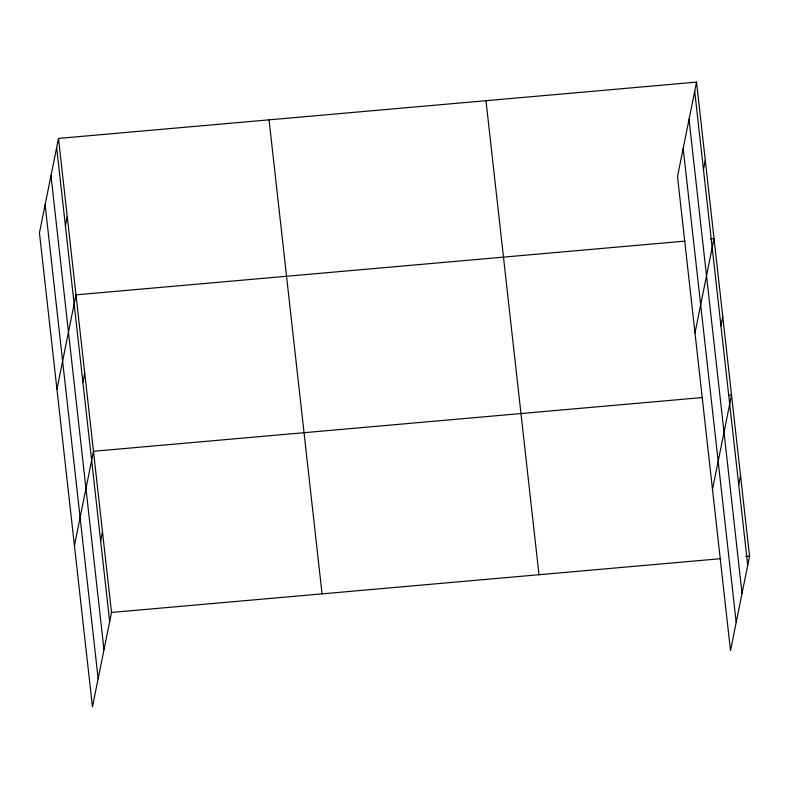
<?xml version="1.0" encoding="UTF-8"?>
<svg xmlns="http://www.w3.org/2000/svg" width="789" height="789" viewBox="0 0 789 789"><rect width="100%" height="100%" fill="white"/><g stroke="black" fill="none" stroke-linecap="round" stroke-linejoin="round"><path stroke-width="1.18" d="M58.494 138.42L39.45 232.854L92.461 706.885L111.496 612.442L58.494 138.42L696.539 82.115L749.55 556.146L730.506 650.58L677.504 176.558L696.539 82.115M65.398 225.753L67.243 216.63M56.946 389.283L75.981 294.849L684.99 241.109M82.894 382.182L84.729 373.059M74.432 545.712L93.477 451.278L702.486 397.538M100.647 540.978L102.491 531.855M703.453 169.457L705.287 160.335M694.991 332.988L714.035 238.544L710.406 238.87M720.939 325.877L722.783 316.764M712.487 489.417L731.531 394.973L729.105 395.19M738.701 484.683L740.536 475.56M111.496 612.442L720.505 558.701M745.921 556.462L749.55 556.146M694.705 91.238L747.716 565.259M689.024 119.395L742.035 593.417M683.175 148.401L736.186 622.432M485.985 100.696L538.995 574.717M269.049 119.839L322.06 593.861M56.65 147.543L109.661 621.564M50.979 175.691L103.98 649.722M45.131 204.706L98.132 678.727"/></g></svg>
